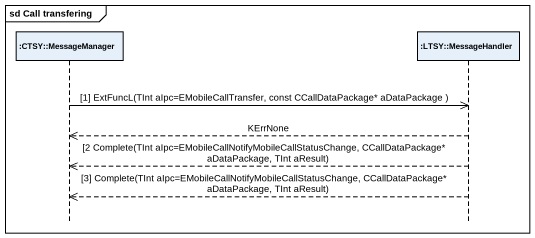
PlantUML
@startuml
mainframe sd Call transfering
hide footbox
participant ":CTSY::MessageManager" as CTSY_MessageManager
participant ":LTSY::MessageHandler" as LTSY_MessageHandler

CTSY_MessageManager ->> LTSY_MessageHandler : [1] ExtFuncL(TInt aIpc=EMobileCallTransfer, const CCallDataPackage* aDataPackage )
LTSY_MessageHandler -->> CTSY_MessageManager : KErrNone
LTSY_MessageHandler -->> CTSY_MessageManager : [2 Complete(TInt aIpc=EMobileCallNotifyMobileCallStatusChange, CCallDataPackage* aDataPackage, TInt aResult)
LTSY_MessageHandler -->> CTSY_MessageManager : [3] Complete(TInt aIpc=EMobileCallNotifyMobileCallStatusChange, CCallDataPackage* aDataPackage, TInt aResult)
@enduml
